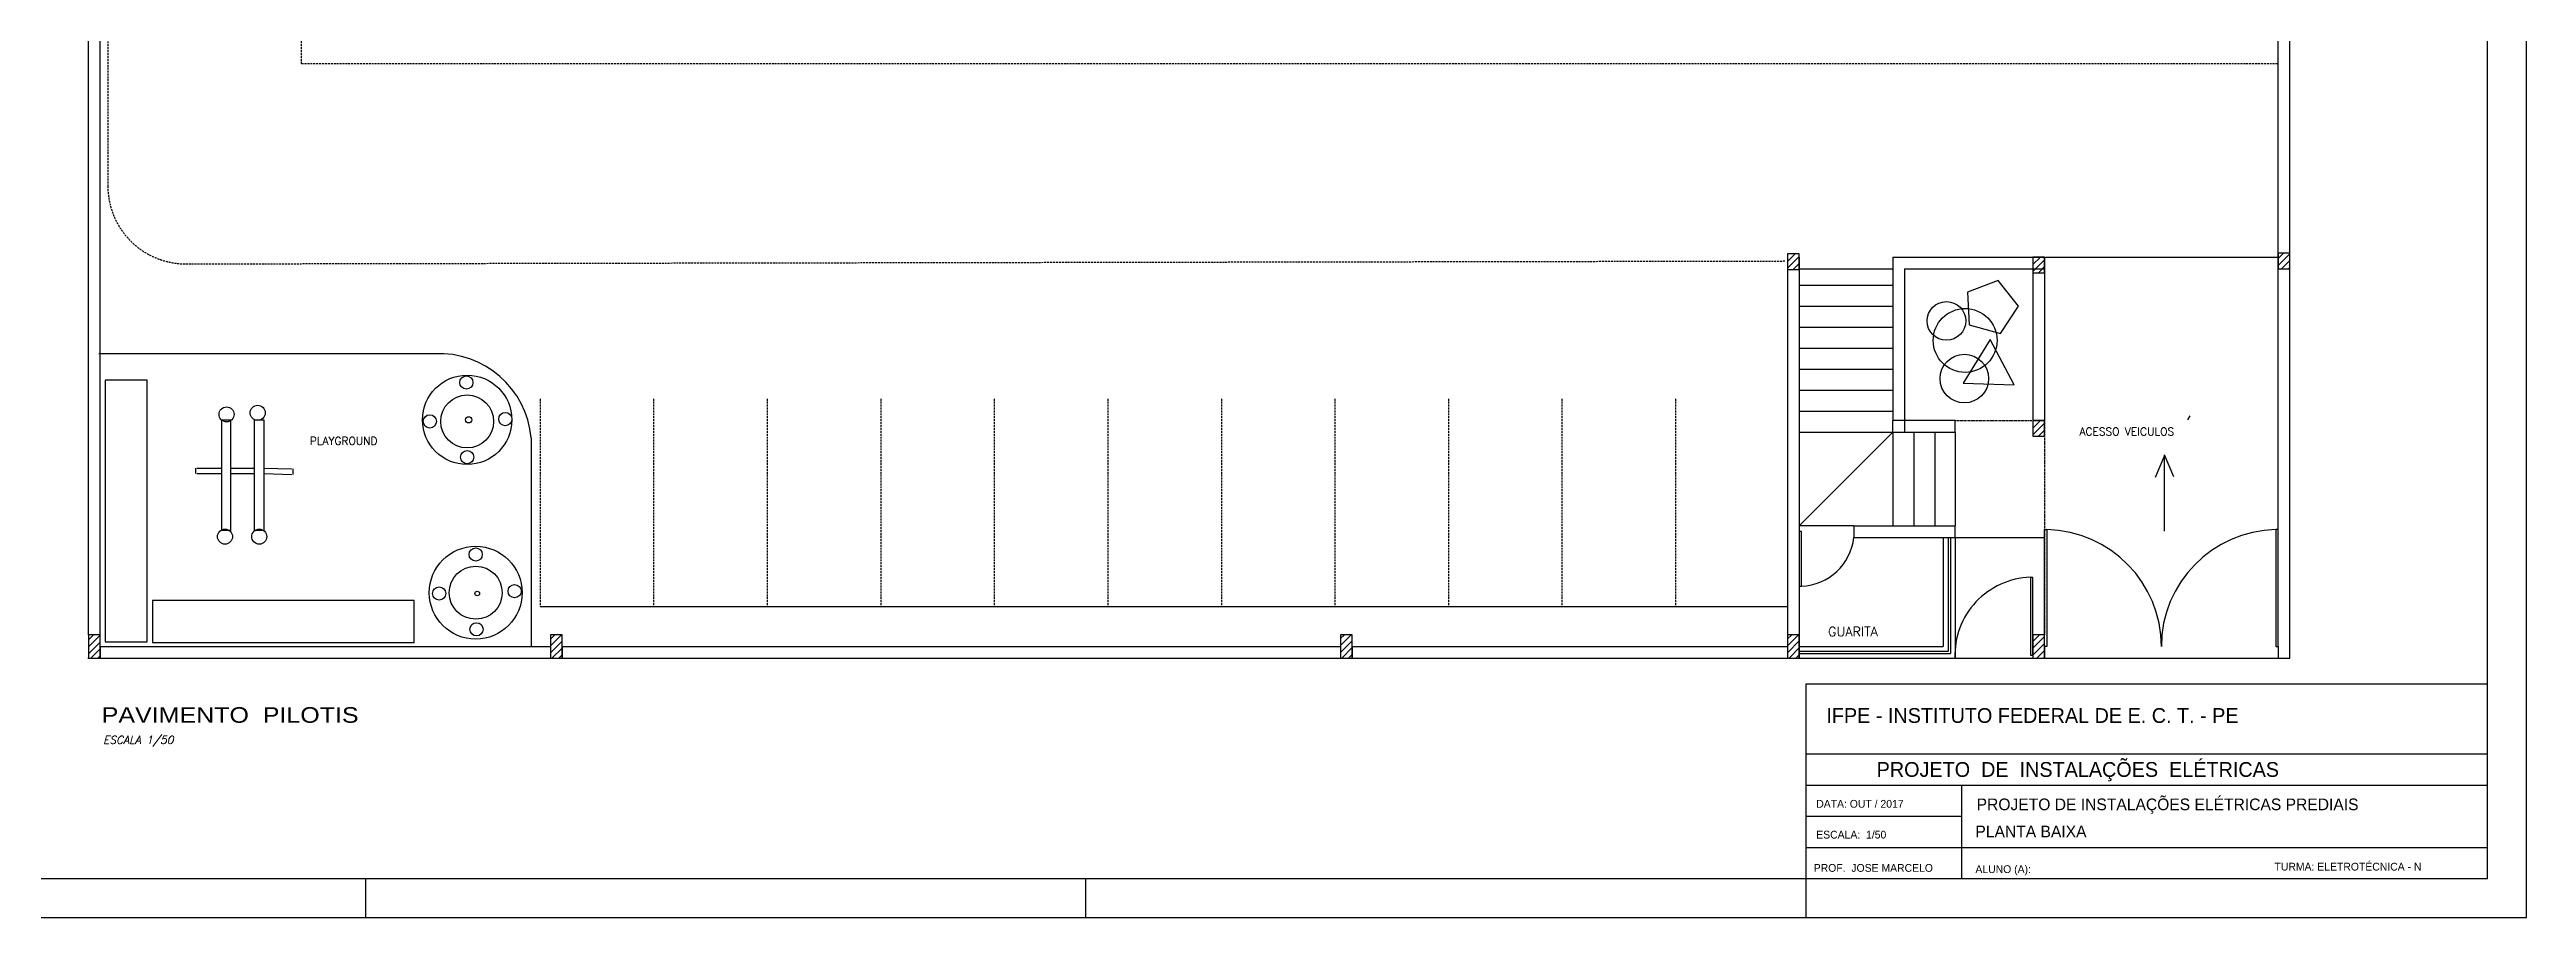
# Model space of a CAD drawing. Extents: x -175055 to -48386, y 10342 to 134050.
# Drawn here: x -157544 to -125734, y 12873 to 24019 of the extents above; entities that cross this region are included whole.
import ezdxf

# ---------------------------------------------------------------- set-up
doc = ezdxf.new("R2010")
doc.units = 0
doc.header["$LTSCALE"] = 50
doc.header["$MEASUREMENT"] = 0
doc.linetypes.add('DASHED2', pattern=[0.375, 0.25, -0.125])
doc.linetypes.add('HIDDENX2', pattern=[0.75, 0.5, -0.25])
doc.layers.get('0').update_dxf_attribs({"linetype": 'CONTINUOUS'})
doc.styles.add('ITALICC', font='italicc', dxfattribs={"height": 4})
doc.styles.add('ROMANS', font='romans', dxfattribs={"height": 12})
doc.styles.add('TECHNIC', font='te______.pfb', dxfattribs={"width": 1.2, "height": 30})

# ---------------------------------------------------------------- blocks, each defined once
blk = doc.blocks.new('*X13')
at = {"color": 0}
for p, q in [((-1323.9, -519.6), (-1314.3, -510)), ((-1323.9, -510.7), (-1323.2, -510)), ((-1323.9, -528.4), (-1308.9, -513.4)), ((-1316.7, -530), (-1308.9, -522.2))]:
    blk.add_line(p, q, dxfattribs=at)
blk = doc.blocks.new('*X14')
at = {"color": 0}
for p, q in [((-1008.9, -301.8), (-1002.1, -295)), ((-1008.9, -310.6), (-993.9, -295.6)), ((-1004.4, -315), (-993.9, -304.5)), ((-995.6, -315), (-993.9, -313.3))]:
    blk.add_line(p, q, dxfattribs=at)
blk = doc.blocks.new('*X12')
at = {"color": 0}
for p, q in [((-1323.9, -793.6), (-1315.3, -785)), ((-1323.9, -802.4), (-1308.9, -787.4)), ((-1323.9, -811.2), (-1308.9, -796.2)), ((-1318.8, -815), (-1308.9, -805.1)), ((-1310, -815), (-1308.9, -813.9))]:
    blk.add_line(p, q, dxfattribs=at)
blk = doc.blocks.new('*X11')
at = {"color": 0}
for p, q in [((-1638.9, -799.2), (-1624.7, -785)), ((-1638.9, -790.4), (-1633.5, -785)), ((-1638.9, -808), (-1623.9, -793)), ((-1637, -815), (-1623.9, -801.9)), ((-1628.2, -815), (-1623.9, -810.7))]:
    blk.add_line(p, q, dxfattribs=at)
blk = doc.blocks.new('*X10')
at = {"color": 0}
for p, q in [((-2213, -798.7), (-2199.2, -785)), ((-2213, -789.9), (-2208.1, -785)), ((-2213, -807.6), (-2198, -792.6)), ((-2211.5, -815), (-2198, -801.4)), ((-2202.7, -815), (-2198, -810.3))]:
    blk.add_line(p, q, dxfattribs=at)
blk = doc.blocks.new('*X9')
at = {"color": 0}
for p, q in [((-2903, -799.3), (-2888.6, -785)), ((-2903, -790.5), (-2897.5, -785)), ((-2903, -808.1), (-2888, -793.1)), ((-2901, -815), (-2888, -802)), ((-2892.1, -815), (-2888, -810.8))]:
    blk.add_line(p, q, dxfattribs=at)
blk = doc.blocks.new('*X8')
at = {"color": 0}
for p, q in [((-3496.4, -791.7), (-3489.7, -785)), ((-3496.4, -800.6), (-3481.4, -785.6)), ((-3496.4, -809.4), (-3481.4, -794.4)), ((-3493.2, -815), (-3481.4, -803.2)), ((-3484.3, -815), (-3481.4, -812.1))]:
    blk.add_line(p, q, dxfattribs=at)

msp = doc.modelspace()

# ---------------------------------------------------------------- linework, layer by layer
at = {"color": 0}
for p, q in [((-125734, 12873), (-125734, 46260)), ((-153484, 12873), (-153484, 13373)), ((-144234, 12873), (-144234, 13373)), ((-175055, 12873), (-125734, 12873))]:
    msp.add_line(p, q, dxfattribs=at)
at = {"color": 6}
for p, q in [((-126234, 13373), (-126234, 45760)), ((-134984, 12873), (-134984, 15873)), ((-134984, 15873), (-126234, 15873)), ((-173805, 13373), (-126234, 13373))]:
    msp.add_line(p, q, dxfattribs=at)
at = {"color": 5}
for p, q in [((-157043, 16501), (-157043, 44823)), ((-156893, 16501), (-156893, 44683)), ((-128923, 16353), (-128923, 31495)), ((-128773, 16203), (-128773, 31478)), ((-135073, 21353), (-135073, 16353)), ((-133873, 21353), (-132073, 21353)), ((-133873, 21353), (-133873, 19253)), ((-132093, 21353), (-131923, 21353)), ((-132073, 21353), (-132073, 21203)), ((-131923, 21353), (-131923, 21203)), ((-131913, 21353), (-128923, 21353)), ((-135223, 21203), (-135223, 16353)), ((-135073, 21203), (-133873, 21203)), ((-133723, 21203), (-131923, 21203)), ((-133723, 21203), (-133723, 19253)), ((-132073, 21203), (-132073, 19253)), ((-131923, 21203), (-131923, 19253)), ((-135073, 20993), (-133873, 20993)), ((-135073, 20723), (-133873, 20723)), ((-135073, 20453), (-133873, 20453)), ((-156911, 20113), (-152591, 20113)), ((-135073, 20183), (-133873, 20183)), ((-135073, 19913), (-133873, 19913)), ((-135073, 19643), (-133873, 19643)), ((-135073, 19373), (-133873, 19373)), ((-135073, 17903), (-133873, 19103)), ((-135073, 19103), (-133873, 19103)), ((-133873, 19103), (-133873, 19253)), ((-133073, 19253), (-133873, 19253)), ((-133873, 19103), (-133873, 17903)), ((-133873, 19103), (-133073, 19103)), ((-133723, 19253), (-133723, 19103)), ((-133603, 19103), (-133603, 17903)), ((-133333, 19103), (-133333, 17903)), ((-133073, 19103), (-133073, 19253)), ((-133073, 19103), (-133073, 17903)), ((-130083, 19263), (-130053, 19313)), ((-151361, 19033), (-151361, 16353)), ((-130383, 18803), (-130503, 18523)), ((-130263, 18533), (-130383, 18813)), ((-130383, 17833), (-130383, 18803)), ((-155671, 18643), (-155671, 18573)), ((-155651, 18643), (-155331, 18643)), ((-155651, 18573), (-155331, 18573)), ((-155211, 18643), (-154911, 18643)), ((-155211, 18573), (-154911, 18573)), ((-154791, 18643), (-154431, 18633)), ((-154791, 18573), (-154431, 18563)), ((-154421, 18633), (-154421, 18563)), ((-134373, 17903), (-135073, 17903)), ((-134373, 17903), (-134373, 17753)), ((-134373, 17903), (-133073, 17903)), ((-133073, 17753), (-133073, 17903)), ((-134373, 17753), (-133073, 17753)), ((-133223, 17753), (-133223, 16353)), ((-133163, 17753), (-133163, 16293)), ((-133133, 17753), (-133133, 16263)), ((-133073, 17753), (-131923, 17753)), ((-133073, 17753), (-133073, 16353)), ((-151244, 16865), (-135223, 16865)), ((-156896, 16353), (-151111, 16353)), ((-156896, 16353), (-156896, 16203)), ((-150961, 16353), (-150961, 16203)), ((-150959, 16353), (-140963, 16353)), ((-140813, 16353), (-135223, 16353)), ((-140813, 16353), (-140813, 16203)), ((-135073, 16353), (-133223, 16353)), ((-135073, 16353), (-135073, 16203)), ((-135073, 16293), (-133163, 16293)), ((-135073, 16263), (-133133, 16263)), ((-133073, 16353), (-133073, 16203)), ((-131923, 16353), (-131923, 16203)), ((-128923, 16353), (-128923, 16203)), ((-157051, 16203), (-128773, 16203)), ((-134984, 14973), (-126234, 14973)), ((-134984, 14573), (-126234, 14573)), ((-132984, 13373), (-132984, 14573)), ((-134984, 14173), (-132984, 14173)), ((-134984, 13773), (-126234, 13773))]:
    msp.add_line(p, q, dxfattribs=at)
at = {"color": 5, "linetype": 'HIDDENX2'}
for p, q in [((-156795, 44561), (-156795, 22266)), ((-154307, 23838), (-154307, 37331)), ((-154307, 23838), (-128931, 23838)), ((-155794, 21266), (-135251, 21303)), ((-151244, 19534), (-151244, 16865)), ((-149786, 19534), (-149786, 16865)), ((-148328, 19534), (-148328, 16865)), ((-146870, 19534), (-146870, 16865)), ((-145412, 19534), (-145412, 16865)), ((-143953, 19534), (-143953, 16865)), ((-142495, 19534), (-142495, 16865)), ((-141037, 19534), (-141037, 16865)), ((-139579, 19534), (-139579, 16865)), ((-138121, 19534), (-138121, 16865)), ((-136663, 19534), (-136663, 16865))]:
    msp.add_line(p, q, dxfattribs=at)
at = {"color": 5, "linetype": 'DASHED2'}
for p, q in [((-133073, 19253), (-131923, 19253)), ((-131923, 19253), (-131923, 16503))]:
    msp.add_line(p, q, dxfattribs=at)
at = {"color": 5}
for points in [[(-135223, 21393), (-135223, 21193), (-135073, 21193), (-135073, 21393)], [(-132073, 21353), (-132073, 21153), (-131923, 21153), (-131923, 21353)], [(-128773, 21203), (-128773, 21403), (-128923, 21403), (-128923, 21203)], [(-132913, 20903), (-132893, 20483), (-132487, 20372), (-132257, 20723), (-132520, 21051)], [(-132313, 19713), (-132623, 20293), (-132970, 19734)], [(-156831, 19773), (-156831, 16413), (-156291, 16413), (-156291, 19773)], [(-155221, 19263), (-155221, 17843), (-155331, 17843), (-155331, 19263)], [(-154791, 19263), (-154791, 17843), (-154911, 17843), (-154911, 19263)], [(-132073, 19253), (-132073, 19053), (-131923, 19053), (-131923, 19253)], [(-135073, 17828), (-135073, 17128), (-135043, 17128), (-135043, 17828)], [(-131923, 16353), (-131923, 17853), (-131893, 17853), (-131893, 16353)], [(-128923, 16353), (-128923, 17853), (-128953, 17853), (-128953, 16353)], [(-132073, 16240), (-132073, 17240), (-132103, 17240), (-132103, 16240)], [(-152861, 16943), (-156221, 16943), (-156221, 16403), (-152861, 16403)], [(-156896, 16203), (-156896, 16503), (-157046, 16503), (-157046, 16203)], [(-150961, 16203), (-150961, 16503), (-151111, 16503), (-151111, 16203)], [(-140813, 16203), (-140813, 16503), (-140963, 16503), (-140963, 16203)], [(-135073, 16203), (-135073, 16503), (-135223, 16503), (-135223, 16203)], [(-131923, 16203), (-131923, 16503), (-132073, 16503), (-132073, 16203)]]:
    msp.add_lwpolyline(points, close=True, dxfattribs=at)
for centre, radius in [((-133183, 20533), 248), ((-132943, 20283), 410), ((-132953, 19793), 312), ((-152181, 19263), 574), ((-152191, 19743), 84.9), ((-155271, 19333), 96.6), ((-154871, 19353), 96.6), ((-152181, 19243), 340), ((-152661, 19243), 84.9), ((-152161, 19263), 40), ((-151691, 19273), 84.9), ((-152181, 18783), 84.9), ((-155291, 17763), 96.6), ((-154851, 17763), 96.6), ((-152071, 17043), 596), ((-152071, 17533), 84.9), ((-152071, 17043), 340), ((-152541, 17033), 84.9), ((-152051, 17033), 30), ((-151571, 17063), 84.9), ((-152061, 16573), 84.9)]:
    msp.add_circle(centre, radius, dxfattribs=at)
at = {"color": 5, "linetype": 'HIDDENX2'}
msp.add_arc((-155795, 22266), 1000, 180, 270.0776, dxfattribs=at)
at = {"color": 5}
for centre, radius, start, end in [((-152544, 18925), 1189, 5.1816, 92.7088), ((-131923, 16353), 1500, 359.9885, 88.854), ((-128923, 16353), 1500, 91.146, 180.0115), ((-135069, 17827), 700, 272.1305, 353.8892), ((-132074, 16241), 1000, 91.6777, 182.1779)]:
    msp.add_arc(centre, radius, start, end, dxfattribs=at)

# ---------------------------------------------------------------- block references
at = {"color": 5, "xscale": 10, "yscale": 10, "zscale": 10}
for name, p in [('*X13', (-121984, 26493)), ('*X13', (-118834, 26453)), ('*X14', (-118834, 24353)), ('*X13', (-118834, 24353)), ('*X8', (-122082, 24353)), ('*X9', (-122082, 24353)), ('*X10', (-118834, 24353)), ('*X11', (-118834, 24353)), ('*X12', (-118834, 24353))]:
    msp.add_blockref(name, p, dxfattribs=at)

# ---------------------------------------------------------------- texts
at = {"color": 5}
for s, height, style, p in [('ACESSO VEICULOS', 100, 'ROMANS', (-131473, 19063)), ('PLAYGROUND', 100, 'ROMANS', (-154201, 18943)), ('GUARITA', 120, 'ROMANS', (-134703, 16483)), ('ESCALA 1/50', 100, 'ITALICC', (-156857, 15103))]:
    msp.add_text(s, height=height, dxfattribs=dict(at, style=style)).set_placement(p)
at = {"color": 5, "style": 'TECHNIC', "width": 1.2}
msp.add_text('PAVIMENTO  PILOTIS', height=200, dxfattribs=at).set_placement((-156874, 15373))
at = {"color": 3}
for s, height, p in [('IFPE - INSTITUTO FEDERAL DE E. C. T. - PE  ', 190, (-134725, 15371)), ('PROJETO  DE  INSTALAÇÕES  ELÉTRICAS', 190, (-134079, 14678)), ('PROJETO DE INSTALAÇÕES ELÉTRICAS PREDIAIS', 150, (-132795, 14250)), ('PLANTA BAIXA', 150, (-132811, 13902))]:
    msp.add_text(s, height=height, dxfattribs=at).set_placement(p)
at = {"color": 0}
for s, p in [('DATA: OUT / 2017', (-134855, 14282)), ('ESCALA:  1/50', (-134855, 13886)), ('PROF.  JOSE MARCELO', (-134887, 13459)), ('ALUNO (A):', (-132811, 13443)), ('TURMA: ELETROTÉCNICA - N', (-128970, 13475))]:
    msp.add_text(s, height=100, dxfattribs=at).set_placement(p)

doc.saveas('drawing.dxf')
